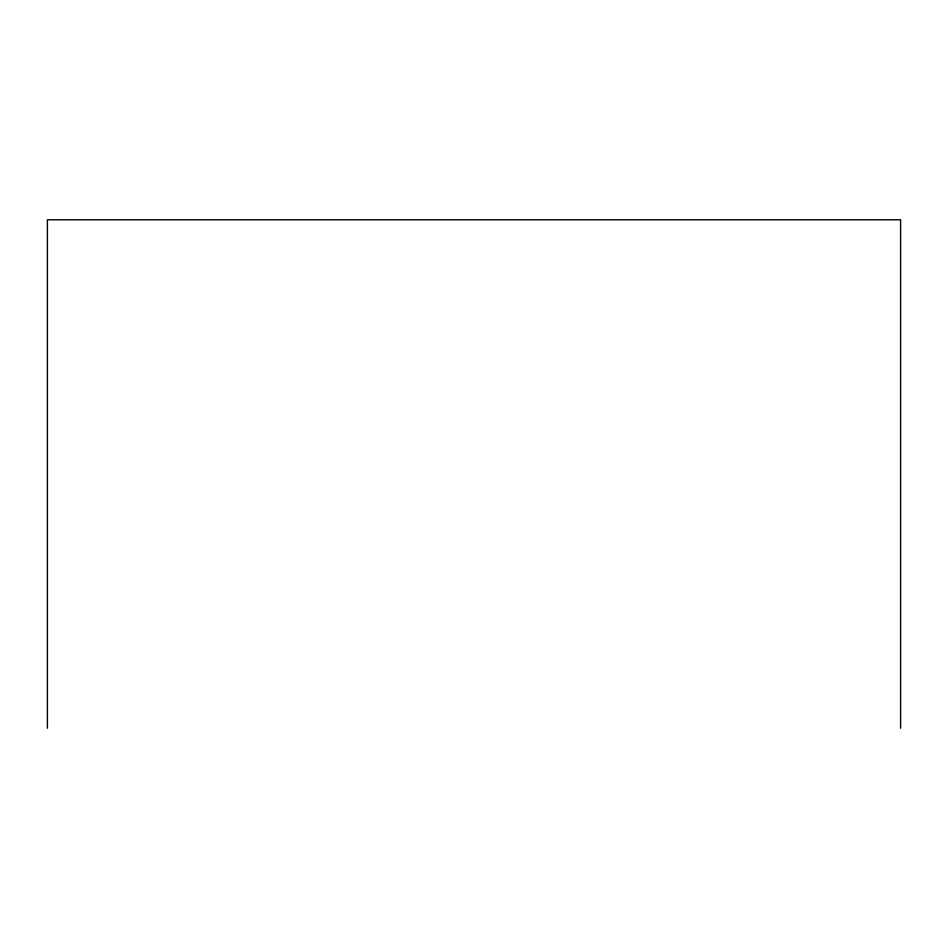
<?xml version="1.0" encoding="UTF-8"?>
<svg xmlns="http://www.w3.org/2000/svg" width="948" height="948" viewBox="0 0 948 948"><rect width="100%" height="100%" fill="white"/><g stroke="black" fill="none" stroke-linecap="round" stroke-linejoin="round"><path stroke-width="1.42" d="M900.6 728.218L900.6 219.782L47.4 219.782L47.4 728.218"/></g></svg>
